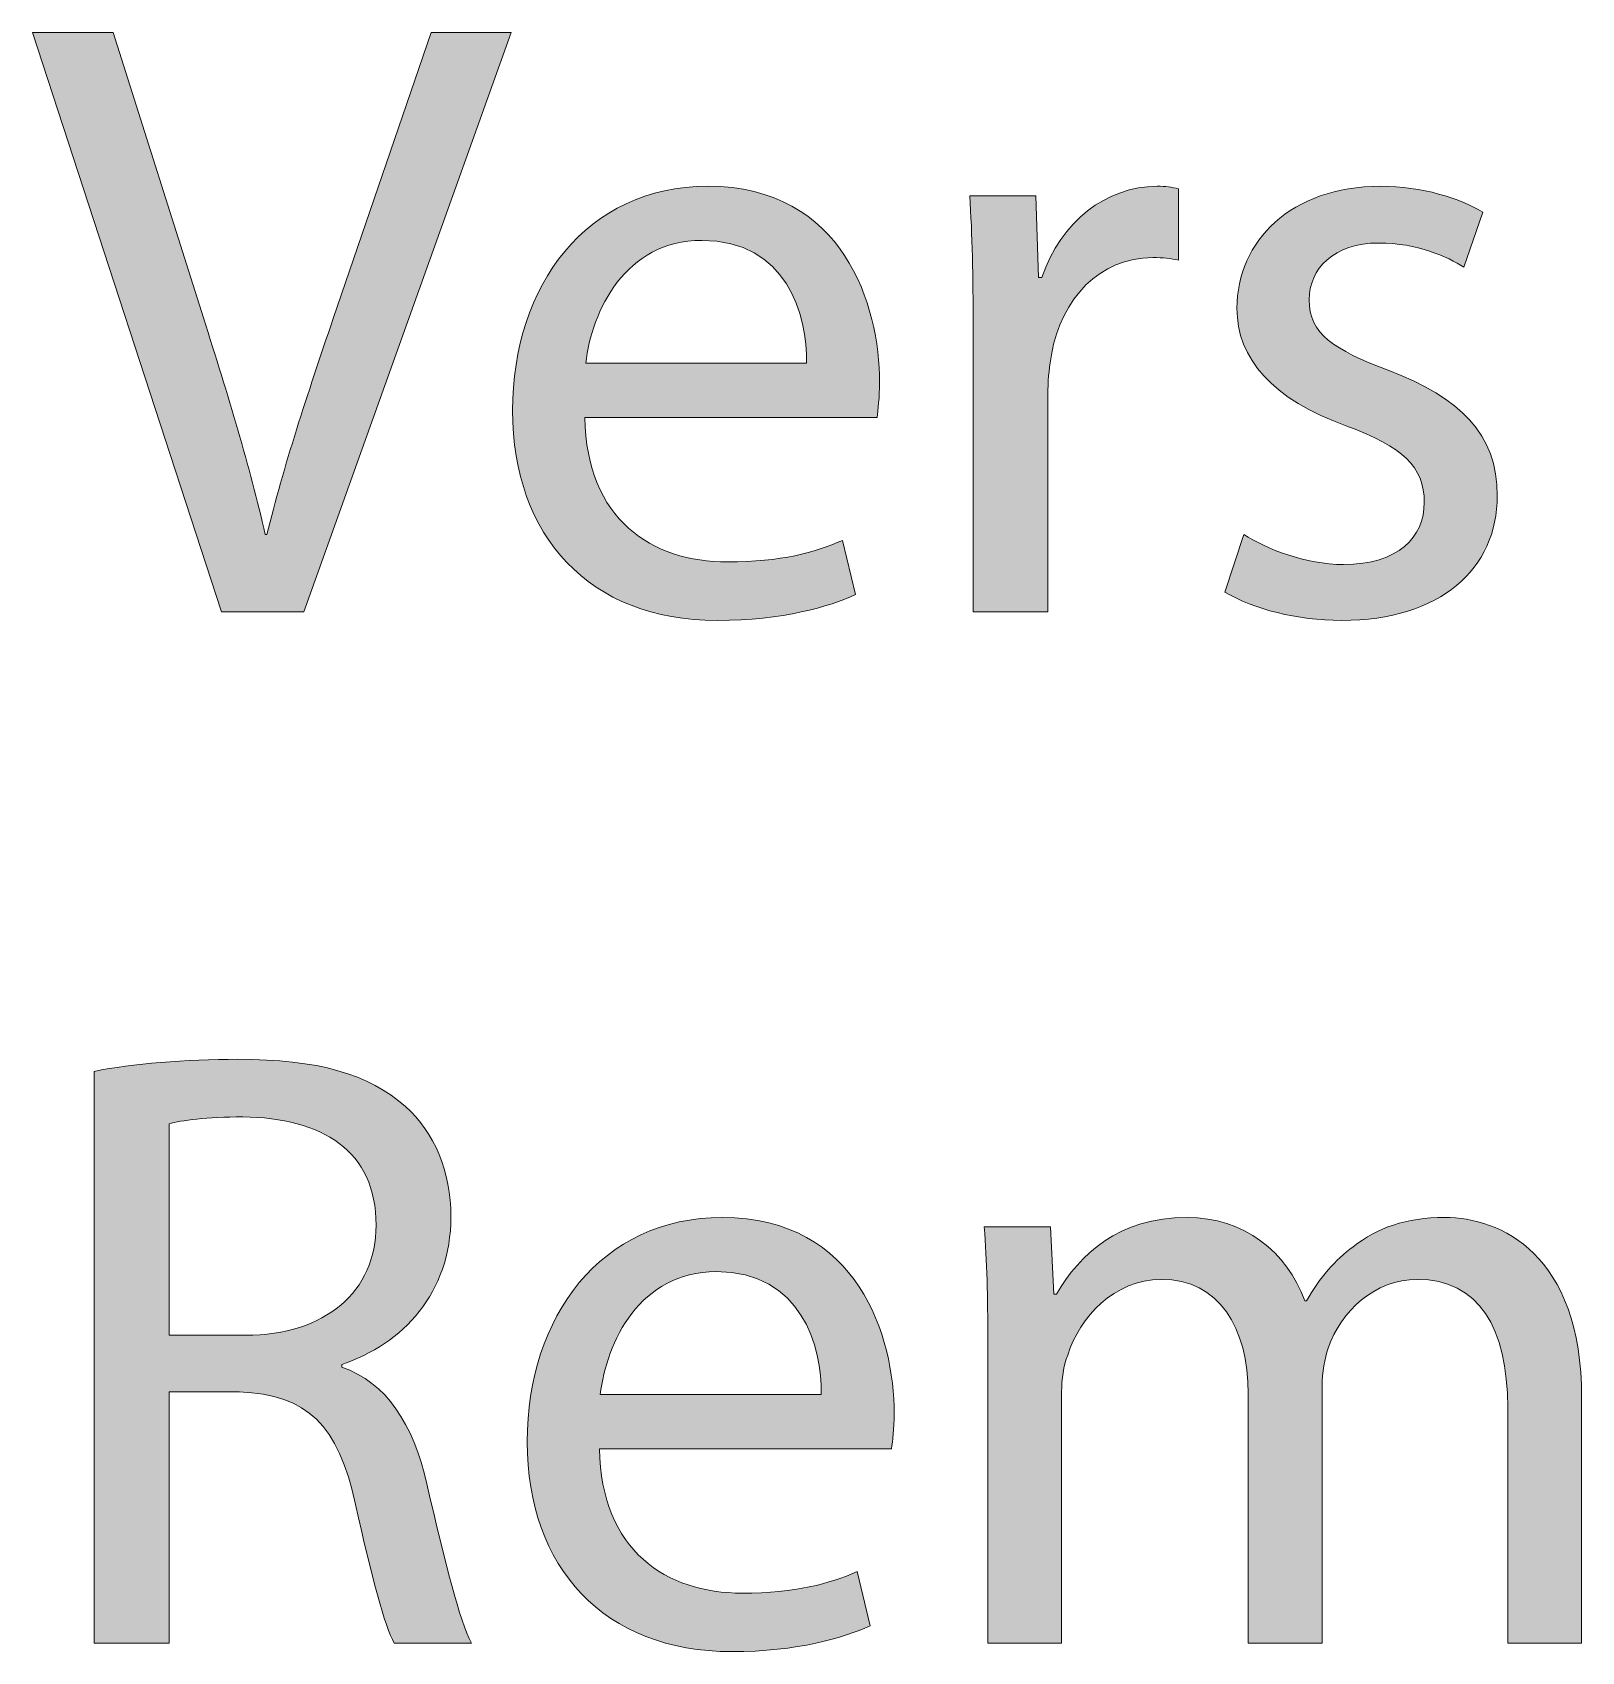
# Model space of a CAD drawing. Header units: inches. Extents: x 19 to 517, y 28 to 779.
# Drawn here: x 19.12 to 51.58, y 657.62 to 691.54 of the extents above; entities that cross this region are included whole.
import ezdxf

# ---------------------------------------------------------------- set-up
doc = ezdxf.new("R2010")
doc.units = ezdxf.units.IN
doc.header["$MEASUREMENT"] = 0
doc.layers.add('Layer 1', color=7, linetype='Continuous')

# ---------------------------------------------------------------- blocks, each defined once
blk = doc.blocks.new('block 926')
at = {"layer": 'Layer 1', "lineweight": 0}
blk.add_open_spline([(23.081, 679.4), (23.081, 679.4), (19.12, 691.536), (19.12, 691.536), (19.12, 691.536), (20.812, 691.536), (20.812, 691.536), (20.812, 691.536), (22.703, 685.558), (22.703, 685.558), (23.225, 683.919), (23.675, 682.443), (23.999, 681.02), (23.999, 681.02), (24.035, 681.02), (24.035, 681.02), (24.377, 682.425), (24.881, 683.955), (25.422, 685.54), (25.422, 685.54), (27.474, 691.536), (27.474, 691.536), (27.474, 691.536), (29.149, 691.536), (29.149, 691.536), (29.149, 691.536), (24.809, 679.4), (24.809, 679.4), (24.809, 679.4), (23.081, 679.4), (23.081, 679.4)], degree=3, knots=[0, 0, 0, 0, 1, 1, 1, 2, 2, 2, 3, 3, 3, 4, 4, 4, 5, 5, 5, 6, 6, 6, 7, 7, 7, 8, 8, 8, 9, 9, 9, 10, 10, 10, 10], dxfattribs=at)
blk = doc.blocks.new('block 927')
at = {"layer": 'Layer 1', "true_color": 0x231f20}
h = blk.add_hatch(color=250, dxfattribs=at)
h.dxf.hatch_style = 2
edge = h.paths.add_edge_path()
edge.add_spline(control_points=[(23.081, 679.4), (23.081, 679.4), (19.12, 691.536), (19.12, 691.536), (19.12, 691.536), (20.812, 691.536), (20.812, 691.536), (20.812, 691.536), (22.703, 685.558), (22.703, 685.558), (23.225, 683.919), (23.675, 682.443), (23.999, 681.02), (23.999, 681.02), (24.035, 681.02), (24.035, 681.02), (24.377, 682.425), (24.881, 683.955), (25.422, 685.54), (25.422, 685.54), (27.474, 691.536), (27.474, 691.536), (27.474, 691.536), (29.149, 691.536), (29.149, 691.536), (29.149, 691.536), (24.809, 679.4), (24.809, 679.4), (24.809, 679.4), (23.081, 679.4), (23.081, 679.4)], knot_values=[0, 0, 0, 0, 1, 1, 1, 2, 2, 2, 3, 3, 3, 4, 4, 4, 5, 5, 5, 6, 6, 6, 7, 7, 7, 8, 8, 8, 9, 9, 9, 10, 10, 10, 10], degree=3, periodic=1)
at = {"layer": 'Layer 1', "lineweight": 0}
blk.add_open_spline([(23.081, 679.4), (23.081, 679.4), (19.12, 691.536), (19.12, 691.536), (19.12, 691.536), (20.812, 691.536), (20.812, 691.536), (20.812, 691.536), (22.703, 685.558), (22.703, 685.558), (23.225, 683.919), (23.675, 682.443), (23.999, 681.02), (23.999, 681.02), (24.035, 681.02), (24.035, 681.02), (24.377, 682.425), (24.881, 683.955), (25.422, 685.54), (25.422, 685.54), (27.474, 691.536), (27.474, 691.536), (27.474, 691.536), (29.149, 691.536), (29.149, 691.536), (29.149, 691.536), (24.809, 679.4), (24.809, 679.4), (24.809, 679.4), (23.081, 679.4), (23.081, 679.4)], degree=3, knots=[0, 0, 0, 0, 1, 1, 1, 2, 2, 2, 3, 3, 3, 4, 4, 4, 5, 5, 5, 6, 6, 6, 7, 7, 7, 8, 8, 8, 9, 9, 9, 10, 10, 10, 10], dxfattribs=at)
blk = doc.blocks.new('block 928')
at = {"layer": 'Layer 1', "lineweight": 0}
blk.add_open_spline([(30.694, 683.469), (30.73, 681.327), (32.099, 680.444), (33.683, 680.444), (34.818, 680.444), (35.502, 680.642), (36.096, 680.895), (36.096, 680.895), (36.366, 679.76), (36.366, 679.76), (35.808, 679.508), (34.854, 679.22), (33.467, 679.22), (30.784, 679.22), (29.182, 680.984), (29.182, 683.613), (29.182, 686.242), (30.73, 688.312), (33.269, 688.312), (36.114, 688.312), (36.87, 685.81), (36.87, 684.208), (36.87, 683.883), (36.834, 683.631), (36.816, 683.469), (36.816, 683.469), (30.694, 683.469), (30.694, 683.469)], degree=3, knots=[0, 0, 0, 0, 1, 1, 1, 2, 2, 2, 3, 3, 3, 4, 4, 4, 5, 5, 5, 6, 6, 6, 7, 7, 7, 8, 8, 8, 9, 9, 9, 9], dxfattribs=at)
blk = doc.blocks.new('block 929')
at = {"layer": 'Layer 1', "lineweight": 0}
blk.add_open_spline([(35.339, 684.604), (35.358, 685.612), (34.925, 687.178), (33.143, 687.178), (31.541, 687.178), (30.839, 685.702), (30.713, 684.604), (30.713, 684.604), (35.339, 684.604), (35.339, 684.604)], degree=3, knots=[0, 0, 0, 0, 1, 1, 1, 2, 2, 2, 3, 3, 3, 3], dxfattribs=at)
blk = doc.blocks.new('block 930')
at = {"layer": 'Layer 1', "true_color": 0x231f20}
h = blk.add_hatch(color=250, dxfattribs=at)
h.dxf.hatch_style = 2
edge = h.paths.add_edge_path()
edge.add_spline(control_points=[(30.694, 683.469), (30.73, 681.327), (32.099, 680.444), (33.683, 680.444), (34.818, 680.444), (35.502, 680.642), (36.096, 680.895), (36.096, 680.895), (36.366, 679.76), (36.366, 679.76), (35.808, 679.508), (34.854, 679.22), (33.467, 679.22), (30.784, 679.22), (29.182, 680.984), (29.182, 683.613), (29.182, 686.242), (30.73, 688.312), (33.269, 688.312), (36.114, 688.312), (36.87, 685.81), (36.87, 684.208), (36.87, 683.883), (36.834, 683.631), (36.816, 683.469), (36.816, 683.469), (30.694, 683.469), (30.694, 683.469)], knot_values=[0, 0, 0, 0, 1, 1, 1, 2, 2, 2, 3, 3, 3, 4, 4, 4, 5, 5, 5, 6, 6, 6, 7, 7, 7, 8, 8, 8, 9, 9, 9, 9], degree=3, periodic=1)
edge = h.paths.add_edge_path()
edge.add_spline(control_points=[(35.339, 684.604), (35.358, 685.612), (34.925, 687.178), (33.143, 687.178), (31.541, 687.178), (30.839, 685.702), (30.713, 684.604), (30.713, 684.604), (35.339, 684.604), (35.339, 684.604)], knot_values=[0, 0, 0, 0, 1, 1, 1, 2, 2, 2, 3, 3, 3, 3], degree=3, periodic=1)
at = {"layer": 'Layer 1', "lineweight": 0}
for points, knots in [([(30.694, 683.469), (30.73, 681.327), (32.099, 680.444), (33.683, 680.444), (34.818, 680.444), (35.502, 680.642), (36.096, 680.895), (36.096, 680.895), (36.366, 679.76), (36.366, 679.76), (35.808, 679.508), (34.854, 679.22), (33.467, 679.22), (30.784, 679.22), (29.182, 680.984), (29.182, 683.613), (29.182, 686.242), (30.73, 688.312), (33.269, 688.312), (36.114, 688.312), (36.87, 685.81), (36.87, 684.208), (36.87, 683.883), (36.834, 683.631), (36.816, 683.469), (36.816, 683.469), (30.694, 683.469), (30.694, 683.469)], [0, 0, 0, 0, 1, 1, 1, 2, 2, 2, 3, 3, 3, 4, 4, 4, 5, 5, 5, 6, 6, 6, 7, 7, 7, 8, 8, 8, 9, 9, 9, 9]), ([(35.339, 684.604), (35.358, 685.612), (34.925, 687.178), (33.143, 687.178), (31.541, 687.178), (30.839, 685.702), (30.713, 684.604), (30.713, 684.604), (35.339, 684.604), (35.339, 684.604)], [0, 0, 0, 0, 1, 1, 1, 2, 2, 2, 3, 3, 3, 3])]:
    blk.add_open_spline(points, degree=3, knots=knots, dxfattribs=at)
blk = doc.blocks.new('block 931')
at = {"layer": 'Layer 1', "lineweight": 0}
blk.add_open_spline([(38.83, 685.395), (38.83, 686.422), (38.812, 687.304), (38.758, 688.115), (38.758, 688.115), (40.145, 688.115), (40.145, 688.115), (40.145, 688.115), (40.198, 686.404), (40.198, 686.404), (40.198, 686.404), (40.271, 686.404), (40.271, 686.404), (40.667, 687.574), (41.621, 688.312), (42.683, 688.312), (42.863, 688.312), (42.989, 688.294), (43.133, 688.258), (43.133, 688.258), (43.133, 686.764), (43.133, 686.764), (42.971, 686.8), (42.809, 686.818), (42.593, 686.818), (41.477, 686.818), (40.685, 685.972), (40.468, 684.784), (40.433, 684.567), (40.397, 684.315), (40.397, 684.045), (40.397, 684.045), (40.397, 679.4), (40.397, 679.4), (40.397, 679.4), (38.83, 679.4), (38.83, 679.4), (38.83, 679.4), (38.83, 685.395), (38.83, 685.395)], degree=3, knots=[0, 0, 0, 0, 1, 1, 1, 2, 2, 2, 3, 3, 3, 4, 4, 4, 5, 5, 5, 6, 6, 6, 7, 7, 7, 8, 8, 8, 9, 9, 9, 10, 10, 10, 11, 11, 11, 12, 12, 12, 13, 13, 13, 13], dxfattribs=at)
blk = doc.blocks.new('block 932')
at = {"layer": 'Layer 1', "true_color": 0x231f20}
h = blk.add_hatch(color=250, dxfattribs=at)
h.dxf.hatch_style = 2
edge = h.paths.add_edge_path()
edge.add_spline(control_points=[(38.83, 685.395), (38.83, 686.422), (38.812, 687.304), (38.758, 688.115), (38.758, 688.115), (40.145, 688.115), (40.145, 688.115), (40.145, 688.115), (40.198, 686.404), (40.198, 686.404), (40.198, 686.404), (40.271, 686.404), (40.271, 686.404), (40.667, 687.574), (41.621, 688.312), (42.683, 688.312), (42.863, 688.312), (42.989, 688.294), (43.133, 688.258), (43.133, 688.258), (43.133, 686.764), (43.133, 686.764), (42.971, 686.8), (42.809, 686.818), (42.593, 686.818), (41.477, 686.818), (40.685, 685.972), (40.468, 684.784), (40.433, 684.567), (40.397, 684.315), (40.397, 684.045), (40.397, 684.045), (40.397, 679.4), (40.397, 679.4), (40.397, 679.4), (38.83, 679.4), (38.83, 679.4), (38.83, 679.4), (38.83, 685.395), (38.83, 685.395)], knot_values=[0, 0, 0, 0, 1, 1, 1, 2, 2, 2, 3, 3, 3, 4, 4, 4, 5, 5, 5, 6, 6, 6, 7, 7, 7, 8, 8, 8, 9, 9, 9, 10, 10, 10, 11, 11, 11, 12, 12, 12, 13, 13, 13, 13], degree=3, periodic=1)
at = {"layer": 'Layer 1', "lineweight": 0}
blk.add_open_spline([(38.83, 685.395), (38.83, 686.422), (38.812, 687.304), (38.758, 688.115), (38.758, 688.115), (40.145, 688.115), (40.145, 688.115), (40.145, 688.115), (40.198, 686.404), (40.198, 686.404), (40.198, 686.404), (40.271, 686.404), (40.271, 686.404), (40.667, 687.574), (41.621, 688.312), (42.683, 688.312), (42.863, 688.312), (42.989, 688.294), (43.133, 688.258), (43.133, 688.258), (43.133, 686.764), (43.133, 686.764), (42.971, 686.8), (42.809, 686.818), (42.593, 686.818), (41.477, 686.818), (40.685, 685.972), (40.468, 684.784), (40.433, 684.567), (40.397, 684.315), (40.397, 684.045), (40.397, 684.045), (40.397, 679.4), (40.397, 679.4), (40.397, 679.4), (38.83, 679.4), (38.83, 679.4), (38.83, 679.4), (38.83, 685.395), (38.83, 685.395)], degree=3, knots=[0, 0, 0, 0, 1, 1, 1, 2, 2, 2, 3, 3, 3, 4, 4, 4, 5, 5, 5, 6, 6, 6, 7, 7, 7, 8, 8, 8, 9, 9, 9, 10, 10, 10, 11, 11, 11, 12, 12, 12, 13, 13, 13, 13], dxfattribs=at)
blk = doc.blocks.new('block 933')
at = {"layer": 'Layer 1', "lineweight": 0}
blk.add_open_spline([(44.5, 681.02), (44.968, 680.714), (45.796, 680.39), (46.589, 680.39), (47.741, 680.39), (48.281, 680.966), (48.281, 681.687), (48.281, 682.443), (47.831, 682.857), (46.66, 683.289), (45.094, 683.847), (44.356, 684.711), (44.356, 685.756), (44.356, 687.16), (45.49, 688.312), (47.363, 688.312), (48.245, 688.312), (49.019, 688.061), (49.506, 687.772), (49.506, 687.772), (49.109, 686.62), (49.109, 686.62), (48.767, 686.836), (48.137, 687.124), (47.327, 687.124), (46.39, 687.124), (45.868, 686.584), (45.868, 685.936), (45.868, 685.216), (46.39, 684.892), (47.525, 684.459), (49.037, 683.883), (49.811, 683.127), (49.811, 681.831), (49.811, 680.3), (48.623, 679.22), (46.552, 679.22), (45.598, 679.22), (44.716, 679.454), (44.104, 679.814), (44.104, 679.814), (44.5, 681.02), (44.5, 681.02)], degree=3, knots=[0, 0, 0, 0, 1, 1, 1, 2, 2, 2, 3, 3, 3, 4, 4, 4, 5, 5, 5, 6, 6, 6, 7, 7, 7, 8, 8, 8, 9, 9, 9, 10, 10, 10, 11, 11, 11, 12, 12, 12, 13, 13, 13, 14, 14, 14, 14], dxfattribs=at)
blk = doc.blocks.new('block 934')
at = {"layer": 'Layer 1', "true_color": 0x231f20}
h = blk.add_hatch(color=250, dxfattribs=at)
h.dxf.hatch_style = 2
edge = h.paths.add_edge_path()
edge.add_spline(control_points=[(44.5, 681.02), (44.968, 680.714), (45.796, 680.39), (46.589, 680.39), (47.741, 680.39), (48.281, 680.966), (48.281, 681.687), (48.281, 682.443), (47.831, 682.857), (46.66, 683.289), (45.094, 683.847), (44.356, 684.711), (44.356, 685.756), (44.356, 687.16), (45.49, 688.312), (47.363, 688.312), (48.245, 688.312), (49.019, 688.061), (49.506, 687.772), (49.506, 687.772), (49.109, 686.62), (49.109, 686.62), (48.767, 686.836), (48.137, 687.124), (47.327, 687.124), (46.39, 687.124), (45.868, 686.584), (45.868, 685.936), (45.868, 685.216), (46.39, 684.892), (47.525, 684.459), (49.037, 683.883), (49.811, 683.127), (49.811, 681.831), (49.811, 680.3), (48.623, 679.22), (46.552, 679.22), (45.598, 679.22), (44.716, 679.454), (44.104, 679.814), (44.104, 679.814), (44.5, 681.02), (44.5, 681.02)], knot_values=[0, 0, 0, 0, 1, 1, 1, 2, 2, 2, 3, 3, 3, 4, 4, 4, 5, 5, 5, 6, 6, 6, 7, 7, 7, 8, 8, 8, 9, 9, 9, 10, 10, 10, 11, 11, 11, 12, 12, 12, 13, 13, 13, 14, 14, 14, 14], degree=3, periodic=1)
at = {"layer": 'Layer 1', "lineweight": 0}
blk.add_open_spline([(44.5, 681.02), (44.968, 680.714), (45.796, 680.39), (46.589, 680.39), (47.741, 680.39), (48.281, 680.966), (48.281, 681.687), (48.281, 682.443), (47.831, 682.857), (46.66, 683.289), (45.094, 683.847), (44.356, 684.711), (44.356, 685.756), (44.356, 687.16), (45.49, 688.312), (47.363, 688.312), (48.245, 688.312), (49.019, 688.061), (49.506, 687.772), (49.506, 687.772), (49.109, 686.62), (49.109, 686.62), (48.767, 686.836), (48.137, 687.124), (47.327, 687.124), (46.39, 687.124), (45.868, 686.584), (45.868, 685.936), (45.868, 685.216), (46.39, 684.892), (47.525, 684.459), (49.037, 683.883), (49.811, 683.127), (49.811, 681.831), (49.811, 680.3), (48.623, 679.22), (46.552, 679.22), (45.598, 679.22), (44.716, 679.454), (44.104, 679.814), (44.104, 679.814), (44.5, 681.02), (44.5, 681.02)], degree=3, knots=[0, 0, 0, 0, 1, 1, 1, 2, 2, 2, 3, 3, 3, 4, 4, 4, 5, 5, 5, 6, 6, 6, 7, 7, 7, 8, 8, 8, 9, 9, 9, 10, 10, 10, 11, 11, 11, 12, 12, 12, 13, 13, 13, 14, 14, 14, 14], dxfattribs=at)
blk = doc.blocks.new('block 953')
at = {"layer": 'Layer 1', "lineweight": 0}
blk.add_open_spline([(20.416, 669.774), (21.208, 669.936), (22.342, 670.026), (23.423, 670.026), (25.097, 670.026), (26.177, 669.72), (26.934, 669.036), (27.546, 668.496), (27.888, 667.667), (27.888, 666.731), (27.888, 665.128), (26.88, 664.066), (25.601, 663.634), (25.601, 663.634), (25.601, 663.58), (25.601, 663.58), (26.538, 663.256), (27.096, 662.392), (27.384, 661.131), (27.78, 659.439), (28.068, 658.269), (28.32, 657.8), (28.32, 657.8), (26.7, 657.8), (26.7, 657.8), (26.502, 658.143), (26.232, 659.187), (25.889, 660.699), (25.529, 662.374), (24.881, 663.004), (23.459, 663.058), (23.459, 663.058), (21.983, 663.058), (21.983, 663.058), (21.983, 663.058), (21.983, 657.8), (21.983, 657.8), (21.983, 657.8), (20.416, 657.8), (20.416, 657.8), (20.416, 657.8), (20.416, 669.774), (20.416, 669.774)], degree=3, knots=[0, 0, 0, 0, 1, 1, 1, 2, 2, 2, 3, 3, 3, 4, 4, 4, 5, 5, 5, 6, 6, 6, 7, 7, 7, 8, 8, 8, 9, 9, 9, 10, 10, 10, 11, 11, 11, 12, 12, 12, 13, 13, 13, 14, 14, 14, 14], dxfattribs=at)
blk = doc.blocks.new('block 954')
at = {"layer": 'Layer 1', "lineweight": 0}
blk.add_open_spline([(21.983, 664.246), (21.983, 664.246), (23.585, 664.246), (23.585, 664.246), (25.259, 664.246), (26.322, 665.165), (26.322, 666.551), (26.322, 668.117), (25.187, 668.802), (23.531, 668.82), (22.775, 668.82), (22.235, 668.748), (21.983, 668.675), (21.983, 668.675), (21.983, 664.246), (21.983, 664.246)], degree=3, knots=[0, 0, 0, 0, 1, 1, 1, 2, 2, 2, 3, 3, 3, 4, 4, 4, 5, 5, 5, 5], dxfattribs=at)
blk = doc.blocks.new('block 955')
at = {"layer": 'Layer 1', "true_color": 0x231f20}
h = blk.add_hatch(color=250, dxfattribs=at)
h.dxf.hatch_style = 2
edge = h.paths.add_edge_path()
edge.add_spline(control_points=[(20.416, 669.774), (21.208, 669.936), (22.342, 670.026), (23.423, 670.026), (25.097, 670.026), (26.177, 669.72), (26.934, 669.036), (27.546, 668.496), (27.888, 667.667), (27.888, 666.731), (27.888, 665.128), (26.88, 664.066), (25.601, 663.634), (25.601, 663.634), (25.601, 663.58), (25.601, 663.58), (26.538, 663.256), (27.096, 662.392), (27.384, 661.131), (27.78, 659.439), (28.068, 658.269), (28.32, 657.8), (28.32, 657.8), (26.7, 657.8), (26.7, 657.8), (26.502, 658.143), (26.232, 659.187), (25.889, 660.699), (25.529, 662.374), (24.881, 663.004), (23.459, 663.058), (23.459, 663.058), (21.983, 663.058), (21.983, 663.058), (21.983, 663.058), (21.983, 657.8), (21.983, 657.8), (21.983, 657.8), (20.416, 657.8), (20.416, 657.8), (20.416, 657.8), (20.416, 669.774), (20.416, 669.774)], knot_values=[0, 0, 0, 0, 1, 1, 1, 2, 2, 2, 3, 3, 3, 4, 4, 4, 5, 5, 5, 6, 6, 6, 7, 7, 7, 8, 8, 8, 9, 9, 9, 10, 10, 10, 11, 11, 11, 12, 12, 12, 13, 13, 13, 14, 14, 14, 14], degree=3, periodic=1)
edge = h.paths.add_edge_path()
edge.add_spline(control_points=[(21.983, 664.246), (21.983, 664.246), (23.585, 664.246), (23.585, 664.246), (25.259, 664.246), (26.322, 665.165), (26.322, 666.551), (26.322, 668.117), (25.187, 668.802), (23.531, 668.82), (22.775, 668.82), (22.235, 668.748), (21.983, 668.675), (21.983, 668.675), (21.983, 664.246), (21.983, 664.246)], knot_values=[0, 0, 0, 0, 1, 1, 1, 2, 2, 2, 3, 3, 3, 4, 4, 4, 5, 5, 5, 5], degree=3, periodic=1)
at = {"layer": 'Layer 1', "lineweight": 0}
for points, knots in [([(20.416, 669.774), (21.208, 669.936), (22.342, 670.026), (23.423, 670.026), (25.097, 670.026), (26.177, 669.72), (26.934, 669.036), (27.546, 668.496), (27.888, 667.667), (27.888, 666.731), (27.888, 665.128), (26.88, 664.066), (25.601, 663.634), (25.601, 663.634), (25.601, 663.58), (25.601, 663.58), (26.538, 663.256), (27.096, 662.392), (27.384, 661.131), (27.78, 659.439), (28.068, 658.269), (28.32, 657.8), (28.32, 657.8), (26.7, 657.8), (26.7, 657.8), (26.502, 658.143), (26.232, 659.187), (25.889, 660.699), (25.529, 662.374), (24.881, 663.004), (23.459, 663.058), (23.459, 663.058), (21.983, 663.058), (21.983, 663.058), (21.983, 663.058), (21.983, 657.8), (21.983, 657.8), (21.983, 657.8), (20.416, 657.8), (20.416, 657.8), (20.416, 657.8), (20.416, 669.774), (20.416, 669.774)], [0, 0, 0, 0, 1, 1, 1, 2, 2, 2, 3, 3, 3, 4, 4, 4, 5, 5, 5, 6, 6, 6, 7, 7, 7, 8, 8, 8, 9, 9, 9, 10, 10, 10, 11, 11, 11, 12, 12, 12, 13, 13, 13, 14, 14, 14, 14]), ([(21.983, 664.246), (21.983, 664.246), (23.585, 664.246), (23.585, 664.246), (25.259, 664.246), (26.322, 665.165), (26.322, 666.551), (26.322, 668.117), (25.187, 668.802), (23.531, 668.82), (22.775, 668.82), (22.235, 668.748), (21.983, 668.675), (21.983, 668.675), (21.983, 664.246), (21.983, 664.246)], [0, 0, 0, 0, 1, 1, 1, 2, 2, 2, 3, 3, 3, 4, 4, 4, 5, 5, 5, 5])]:
    blk.add_open_spline(points, degree=3, knots=knots, dxfattribs=at)
blk = doc.blocks.new('block 956')
at = {"layer": 'Layer 1', "lineweight": 0}
blk.add_open_spline([(31, 661.87), (31.036, 659.727), (32.404, 658.845), (33.989, 658.845), (35.123, 658.845), (35.807, 659.042), (36.402, 659.295), (36.402, 659.295), (36.672, 658.161), (36.672, 658.161), (36.113, 657.908), (35.159, 657.62), (33.773, 657.62), (31.09, 657.62), (29.487, 659.385), (29.487, 662.014), (29.487, 664.642), (31.036, 666.713), (33.575, 666.713), (36.42, 666.713), (37.176, 664.21), (37.176, 662.608), (37.176, 662.284), (37.14, 662.032), (37.122, 661.87), (37.122, 661.87), (31, 661.87), (31, 661.87)], degree=3, knots=[0, 0, 0, 0, 1, 1, 1, 2, 2, 2, 3, 3, 3, 4, 4, 4, 5, 5, 5, 6, 6, 6, 7, 7, 7, 8, 8, 8, 9, 9, 9, 9], dxfattribs=at)
blk = doc.blocks.new('block 957')
at = {"layer": 'Layer 1', "lineweight": 0}
blk.add_open_spline([(35.645, 663.004), (35.663, 664.012), (35.231, 665.579), (33.449, 665.579), (31.846, 665.579), (31.144, 664.102), (31.018, 663.004), (31.018, 663.004), (35.645, 663.004), (35.645, 663.004)], degree=3, knots=[0, 0, 0, 0, 1, 1, 1, 2, 2, 2, 3, 3, 3, 3], dxfattribs=at)
blk = doc.blocks.new('block 958')
at = {"layer": 'Layer 1', "true_color": 0x231f20}
h = blk.add_hatch(color=250, dxfattribs=at)
h.dxf.hatch_style = 2
edge = h.paths.add_edge_path()
edge.add_spline(control_points=[(31, 661.87), (31.036, 659.727), (32.404, 658.845), (33.989, 658.845), (35.123, 658.845), (35.807, 659.042), (36.402, 659.295), (36.402, 659.295), (36.672, 658.161), (36.672, 658.161), (36.113, 657.908), (35.159, 657.62), (33.773, 657.62), (31.09, 657.62), (29.487, 659.385), (29.487, 662.014), (29.487, 664.642), (31.036, 666.713), (33.575, 666.713), (36.42, 666.713), (37.176, 664.21), (37.176, 662.608), (37.176, 662.284), (37.14, 662.032), (37.122, 661.87), (37.122, 661.87), (31, 661.87), (31, 661.87)], knot_values=[0, 0, 0, 0, 1, 1, 1, 2, 2, 2, 3, 3, 3, 4, 4, 4, 5, 5, 5, 6, 6, 6, 7, 7, 7, 8, 8, 8, 9, 9, 9, 9], degree=3, periodic=1)
edge = h.paths.add_edge_path()
edge.add_spline(control_points=[(35.645, 663.004), (35.663, 664.012), (35.231, 665.579), (33.449, 665.579), (31.846, 665.579), (31.144, 664.102), (31.018, 663.004), (31.018, 663.004), (35.645, 663.004), (35.645, 663.004)], knot_values=[0, 0, 0, 0, 1, 1, 1, 2, 2, 2, 3, 3, 3, 3], degree=3, periodic=1)
at = {"layer": 'Layer 1', "lineweight": 0}
for points, knots in [([(31, 661.87), (31.036, 659.727), (32.404, 658.845), (33.989, 658.845), (35.123, 658.845), (35.807, 659.042), (36.402, 659.295), (36.402, 659.295), (36.672, 658.161), (36.672, 658.161), (36.113, 657.908), (35.159, 657.62), (33.773, 657.62), (31.09, 657.62), (29.487, 659.385), (29.487, 662.014), (29.487, 664.642), (31.036, 666.713), (33.575, 666.713), (36.42, 666.713), (37.176, 664.21), (37.176, 662.608), (37.176, 662.284), (37.14, 662.032), (37.122, 661.87), (37.122, 661.87), (31, 661.87), (31, 661.87)], [0, 0, 0, 0, 1, 1, 1, 2, 2, 2, 3, 3, 3, 4, 4, 4, 5, 5, 5, 6, 6, 6, 7, 7, 7, 8, 8, 8, 9, 9, 9, 9]), ([(35.645, 663.004), (35.663, 664.012), (35.231, 665.579), (33.449, 665.579), (31.846, 665.579), (31.144, 664.102), (31.018, 663.004), (31.018, 663.004), (35.645, 663.004), (35.645, 663.004)], [0, 0, 0, 0, 1, 1, 1, 2, 2, 2, 3, 3, 3, 3])]:
    blk.add_open_spline(points, degree=3, knots=knots, dxfattribs=at)
blk = doc.blocks.new('block 959')
at = {"layer": 'Layer 1', "lineweight": 0}
blk.add_open_spline([(39.136, 664.156), (39.136, 665.057), (39.118, 665.794), (39.064, 666.515), (39.064, 666.515), (40.45, 666.515), (40.45, 666.515), (40.45, 666.515), (40.522, 665.11), (40.522, 665.11), (40.522, 665.11), (40.576, 665.11), (40.576, 665.11), (41.062, 665.939), (41.873, 666.713), (43.313, 666.713), (44.502, 666.713), (45.402, 665.993), (45.78, 664.966), (45.78, 664.966), (45.816, 664.966), (45.816, 664.966), (46.086, 665.453), (46.428, 665.831), (46.788, 666.101), (47.31, 666.497), (47.886, 666.713), (48.714, 666.713), (49.867, 666.713), (51.578, 665.957), (51.578, 662.932), (51.578, 662.932), (51.578, 657.8), (51.578, 657.8), (51.578, 657.8), (50.029, 657.8), (50.029, 657.8), (50.029, 657.8), (50.029, 662.734), (50.029, 662.734), (50.029, 664.408), (49.417, 665.416), (48.138, 665.416), (47.238, 665.416), (46.536, 664.75), (46.266, 663.976), (46.194, 663.76), (46.14, 663.472), (46.14, 663.184), (46.14, 663.184), (46.14, 657.8), (46.14, 657.8), (46.14, 657.8), (44.591, 657.8), (44.591, 657.8), (44.591, 657.8), (44.591, 663.022), (44.591, 663.022), (44.591, 664.408), (43.979, 665.416), (42.773, 665.416), (41.783, 665.416), (41.062, 664.624), (40.81, 663.832), (40.72, 663.598), (40.684, 663.328), (40.684, 663.058), (40.684, 663.058), (40.684, 657.8), (40.684, 657.8), (40.684, 657.8), (39.136, 657.8), (39.136, 657.8), (39.136, 657.8), (39.136, 664.156), (39.136, 664.156)], degree=3, knots=[0, 0, 0, 0, 1, 1, 1, 2, 2, 2, 3, 3, 3, 4, 4, 4, 5, 5, 5, 6, 6, 6, 7, 7, 7, 8, 8, 8, 9, 9, 9, 10, 10, 10, 11, 11, 11, 12, 12, 12, 13, 13, 13, 14, 14, 14, 15, 15, 15, 16, 16, 16, 17, 17, 17, 18, 18, 18, 19, 19, 19, 20, 20, 20, 21, 21, 21, 22, 22, 22, 23, 23, 23, 24, 24, 24, 25, 25, 25, 25], dxfattribs=at)
blk = doc.blocks.new('block 960')
at = {"layer": 'Layer 1', "true_color": 0x231f20}
h = blk.add_hatch(color=250, dxfattribs=at)
h.dxf.hatch_style = 2
edge = h.paths.add_edge_path()
edge.add_spline(control_points=[(39.136, 664.156), (39.136, 665.057), (39.118, 665.794), (39.064, 666.515), (39.064, 666.515), (40.45, 666.515), (40.45, 666.515), (40.45, 666.515), (40.522, 665.11), (40.522, 665.11), (40.522, 665.11), (40.576, 665.11), (40.576, 665.11), (41.062, 665.939), (41.873, 666.713), (43.313, 666.713), (44.502, 666.713), (45.402, 665.993), (45.78, 664.966), (45.78, 664.966), (45.816, 664.966), (45.816, 664.966), (46.086, 665.453), (46.428, 665.831), (46.788, 666.101), (47.31, 666.497), (47.886, 666.713), (48.714, 666.713), (49.867, 666.713), (51.578, 665.957), (51.578, 662.932), (51.578, 662.932), (51.578, 657.8), (51.578, 657.8), (51.578, 657.8), (50.029, 657.8), (50.029, 657.8), (50.029, 657.8), (50.029, 662.734), (50.029, 662.734), (50.029, 664.408), (49.417, 665.416), (48.138, 665.416), (47.238, 665.416), (46.536, 664.75), (46.266, 663.976), (46.194, 663.76), (46.14, 663.472), (46.14, 663.184), (46.14, 663.184), (46.14, 657.8), (46.14, 657.8), (46.14, 657.8), (44.591, 657.8), (44.591, 657.8), (44.591, 657.8), (44.591, 663.022), (44.591, 663.022), (44.591, 664.408), (43.979, 665.416), (42.773, 665.416), (41.783, 665.416), (41.062, 664.624), (40.81, 663.832), (40.72, 663.598), (40.684, 663.328), (40.684, 663.058), (40.684, 663.058), (40.684, 657.8), (40.684, 657.8), (40.684, 657.8), (39.136, 657.8), (39.136, 657.8), (39.136, 657.8), (39.136, 664.156), (39.136, 664.156)], knot_values=[0, 0, 0, 0, 1, 1, 1, 2, 2, 2, 3, 3, 3, 4, 4, 4, 5, 5, 5, 6, 6, 6, 7, 7, 7, 8, 8, 8, 9, 9, 9, 10, 10, 10, 11, 11, 11, 12, 12, 12, 13, 13, 13, 14, 14, 14, 15, 15, 15, 16, 16, 16, 17, 17, 17, 18, 18, 18, 19, 19, 19, 20, 20, 20, 21, 21, 21, 22, 22, 22, 23, 23, 23, 24, 24, 24, 25, 25, 25, 25], degree=3, periodic=1)
at = {"layer": 'Layer 1', "lineweight": 0}
blk.add_open_spline([(39.136, 664.156), (39.136, 665.057), (39.118, 665.794), (39.064, 666.515), (39.064, 666.515), (40.45, 666.515), (40.45, 666.515), (40.45, 666.515), (40.522, 665.11), (40.522, 665.11), (40.522, 665.11), (40.576, 665.11), (40.576, 665.11), (41.062, 665.939), (41.873, 666.713), (43.313, 666.713), (44.502, 666.713), (45.402, 665.993), (45.78, 664.966), (45.78, 664.966), (45.816, 664.966), (45.816, 664.966), (46.086, 665.453), (46.428, 665.831), (46.788, 666.101), (47.31, 666.497), (47.886, 666.713), (48.714, 666.713), (49.867, 666.713), (51.578, 665.957), (51.578, 662.932), (51.578, 662.932), (51.578, 657.8), (51.578, 657.8), (51.578, 657.8), (50.029, 657.8), (50.029, 657.8), (50.029, 657.8), (50.029, 662.734), (50.029, 662.734), (50.029, 664.408), (49.417, 665.416), (48.138, 665.416), (47.238, 665.416), (46.536, 664.75), (46.266, 663.976), (46.194, 663.76), (46.14, 663.472), (46.14, 663.184), (46.14, 663.184), (46.14, 657.8), (46.14, 657.8), (46.14, 657.8), (44.591, 657.8), (44.591, 657.8), (44.591, 657.8), (44.591, 663.022), (44.591, 663.022), (44.591, 664.408), (43.979, 665.416), (42.773, 665.416), (41.783, 665.416), (41.062, 664.624), (40.81, 663.832), (40.72, 663.598), (40.684, 663.328), (40.684, 663.058), (40.684, 663.058), (40.684, 657.8), (40.684, 657.8), (40.684, 657.8), (39.136, 657.8), (39.136, 657.8), (39.136, 657.8), (39.136, 664.156), (39.136, 664.156)], degree=3, knots=[0, 0, 0, 0, 1, 1, 1, 2, 2, 2, 3, 3, 3, 4, 4, 4, 5, 5, 5, 6, 6, 6, 7, 7, 7, 8, 8, 8, 9, 9, 9, 10, 10, 10, 11, 11, 11, 12, 12, 12, 13, 13, 13, 14, 14, 14, 15, 15, 15, 16, 16, 16, 17, 17, 17, 18, 18, 18, 19, 19, 19, 20, 20, 20, 21, 21, 21, 22, 22, 22, 23, 23, 23, 24, 24, 24, 25, 25, 25, 25], dxfattribs=at)

msp = doc.modelspace()

# ---------------------------------------------------------------- block references
at = {"layer": 'Layer 1'}
for name in ['block 926', 'block 927', 'block 928', 'block 930', 'block 931', 'block 932', 'block 933', 'block 934', 'block 929', 'block 953', 'block 955', 'block 954', 'block 956', 'block 958', 'block 959', 'block 960', 'block 957']:
    msp.add_blockref(name, (0, 0), dxfattribs=at)

doc.saveas('drawing.dxf')
